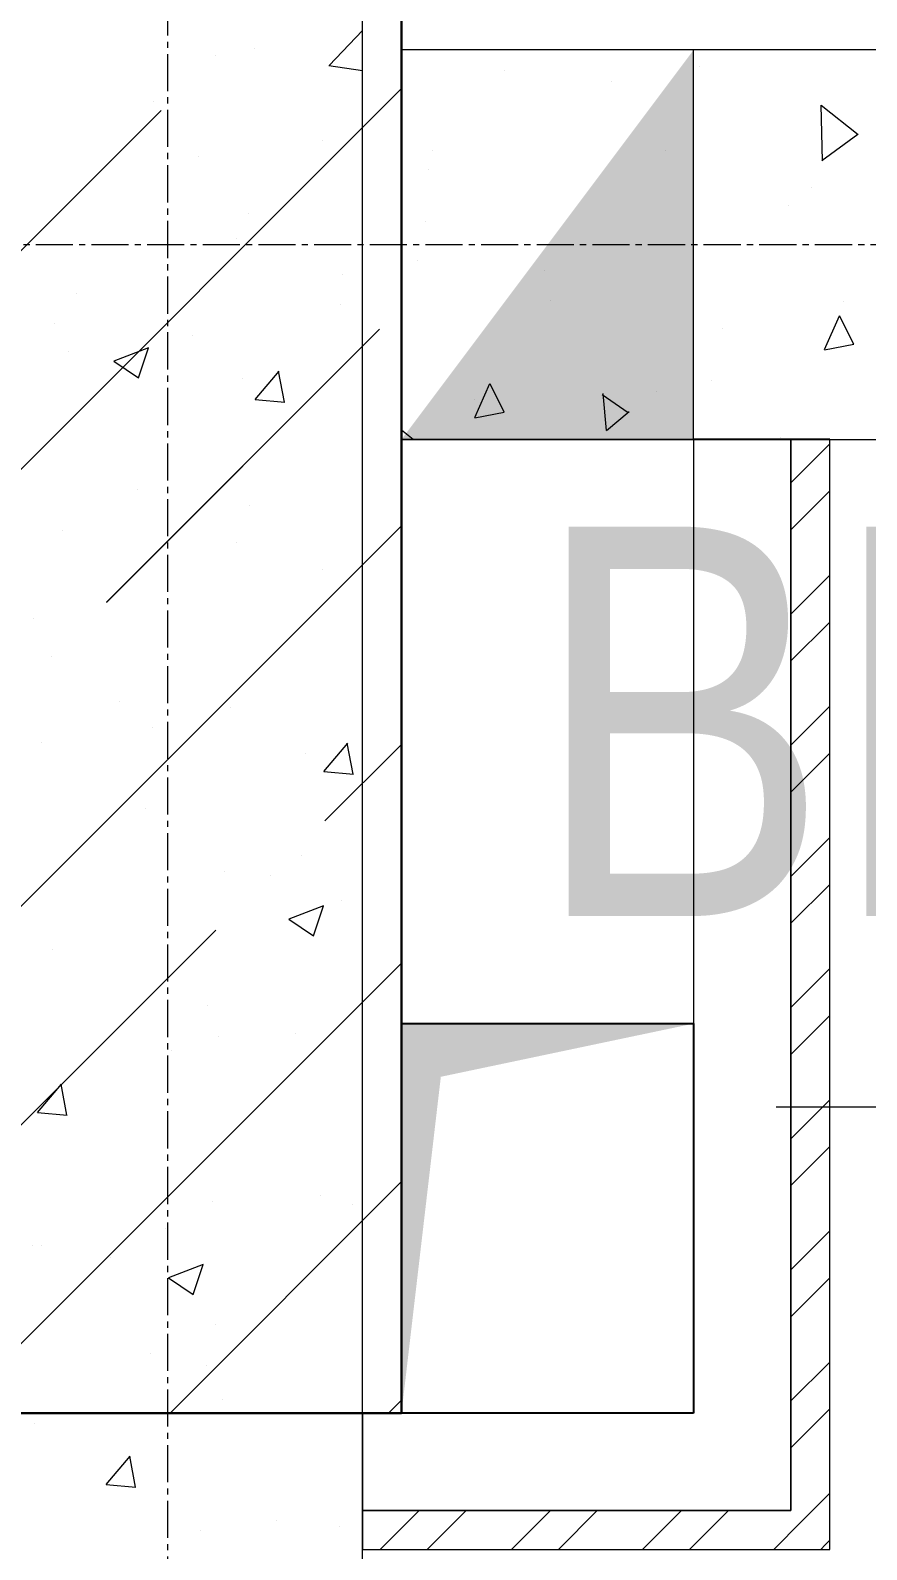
# Model space of a CAD drawing. Header units: millimetres. Extents: x 470010 to 1231400, y -134005 to 421770.
# Drawn here: x 806452 to 806882, y 158043 to 158823 of the extents above; entities that cross this region are included whole.
import ezdxf
from ezdxf.enums import TextEntityAlignment as Align

# ---------------------------------------------------------------- set-up
doc = ezdxf.new("R2010")
doc.units = ezdxf.units.MM
doc.linetypes.add('CENTER2', pattern=[28.575, 19.05, -3.175, 3.175, -3.175])
doc.linetypes.add('HIDDEN2', pattern=[4.7625, 3.175, -1.5875])
doc.layers.get('Defpoints').update_dxf_attribs({"color": 140})
for name, color, linetype, lineweight in [('АР_Колонны', 70, 'Continuous', 30), ('АР_Отв. марка', 4, 'Continuous', 9), ('АР_Стены ГКЛ', 1, 'Continuous', 15), ('АР_Стены ЖБ', 7, 'Continuous', 35), ('АР_Стены ПЕНОблок', 52, 'Continuous', 20), ('АР_Штриховка', 8, 'Continuous', 0), ('ВК_Шахты', 5, 'Continuous', 9), ('ОВ_Отопление', 30, 'Continuous', 5)]:
    doc.layers.add(name, color=color, linetype=linetype, lineweight=lineweight)
doc.layers.add('РД_Оси_100', color=7, linetype='Continuous', lineweight=0, true_color=0x525252)
doc.styles.add('Arial0', font='arial.ttf')
doc.styles.add('style1', font='ARIALN.TTF')

# ---------------------------------------------------------------- blocks, each defined once
blk = doc.blocks.new('СОШ_2200_АР_ОСИ_М100_28.05.24')
at = {"layer": 'РД_Оси_100', "color": 251, "linetype": 'CENTER2', "true_color": 0x636466}
for p, q in [((0, -6155), (0, 139938.679)), ((29555, 36000), (-5954.958, 36000))]:
    blk.add_line(p, q, dxfattribs=at)
blk = doc.blocks.new('MOK-МаркаПроема инж.')
blk.add_line((-1.3278, -1.7537), (1.8021, -1.7537))
at = {"color": 0, "style": 'Arial0', "width": 0.7}
blk.add_attdef('АР-ПРОЕМ:Коробка', text='', height=2.5, dxfattribs=at).set_placement((0, 0), align=Align.MIDDLE)
blk = doc.blocks.new('A$C9108343f')
at = {"layer": 'АР_Стены ГКЛ', "linetype": 'Continuous', "lineweight": 0, "true_color": 0x000000}
h = blk.add_hatch(dxfattribs=at)
h.set_pattern_fill('ANSI31', color=18, scale=15, angle=-360, style=0)
h.set_pattern_definition([(45, (-63444.083, 100366.24), (-33.6759605, 33.6759605), [])])
h.paths.add_polyline_path([(141144.09, 258979.65), (141124.09, 258979.65), (141124.09, 258429.49), (141144.09, 258409.49)], flags=0)
h = blk.add_hatch(dxfattribs=at)
h.set_pattern_fill('ANSI31', color=18, scale=15, angle=-360, style=0)
h.set_pattern_definition([(45, (-63444.083, 100366.24), (-33.6759605, 33.6759605), [])])
h.paths.add_polyline_path([(141144.09, 258409.49), (141124.09, 258429.49), (140904.09, 258429.49), (140904.09, 258409.49)], flags=0)
at = {"layer": 'ОВ_Отопление', "linetype": 'Continuous', "lineweight": 5, "true_color": 0x000000}
for points in [[(141074.09, 258979.49), (141074.09, 259179.49), (140999.09, 259079.49)], [(140924.09, 258979.49), (141074.09, 258979.49), (140999.09, 259079.49)]]:
    blk.add_hatch(color=18, dxfattribs=at).paths.add_polyline_path(points, flags=0)
at = {"color": 18, "linetype": 'Continuous', "true_color": 0x000000}
for p, q in [((140924.09, 258479.49), (140924.09, 258679.49)), ((140924.09, 258679.49), (141074.09, 258679.49)), ((140924.09, 258479.49), (140924.09, 258679.49)), ((140924.09, 258679.49), (141074.09, 258679.49)), ((141074.09, 258679.49), (141074.09, 258479.49)), ((141074.09, 258679.49), (141074.09, 258479.49)), ((141074.09, 258479.49), (140924.09, 258479.49)), ((141074.09, 258479.49), (140924.09, 258479.49))]:
    blk.add_line(p, q, dxfattribs=at)
blk.add_solid([(140924.09, 258479.49), (140924.09, 258679.49), (140944.29, 258652.18), (141074.09, 258679.49)], dxfattribs=at)
blk.add_solid([(140924.09, 258479.49), (140924.09, 258679.49), (140944.29, 258652.18), (141074.09, 258679.49)], dxfattribs=at)
at = {"layer": 'АР_Колонны', "color": 18, "linetype": 'HIDDEN2', "lineweight": 25, "true_color": 0x000000}
for p, q in [((140924.09, 259679.49), (140924.09, 258479.49)), ((140924.09, 258479.49), (140704.09, 258479.49))]:
    blk.add_line(p, q, dxfattribs=at)
at = {"layer": 'АР_Колонны', "color": 18, "linetype": 'Continuous', "lineweight": 15, "true_color": 0x000000}
for p, q in [((140924.09, 258479.49), (140924.09, 259679.49)), ((140924.09, 258479.49), (140924.09, 259679.49)), ((140704.09, 258479.49), (140924.09, 258479.49)), ((140704.09, 258479.49), (140924.09, 258479.49))]:
    blk.add_line(p, q, dxfattribs=at)
at = {"layer": 'АР_Стены ГКЛ', "color": 18, "linetype": 'Continuous', "lineweight": 5, "true_color": 0x000000}
for p, q in [((141124.09, 258979.65), (141074.09, 258979.65)), ((141074.09, 258979.65), (141074.09, 258479.49)), ((141124.09, 258429.49), (141124.09, 258979.65)), ((141144.09, 258979.65), (141124.09, 258979.65)), ((141124.09, 258979.65), (141124.09, 258429.49)), ((141144.09, 258409.49), (141144.09, 258979.65)), ((141074.09, 258479.49), (140904.09, 258479.49)), ((140904.09, 258479.49), (140904.09, 258429.49)), ((140904.09, 258429.49), (141124.09, 258429.49)), ((141124.09, 258429.49), (140904.09, 258429.49)), ((140904.09, 258429.49), (140904.09, 258409.49)), ((140904.09, 258409.49), (141144.09, 258409.49))]:
    blk.add_line(p, q, dxfattribs=at)
at = {"layer": 'АР_Стены ЖБ', "color": 18, "linetype": 'Continuous', "lineweight": 30, "true_color": 0x000000}
for p, q in [((140924.09, 258479.49), (140924.09, 259679.49)), ((140704.09, 258479.49), (140924.09, 258479.49))]:
    blk.add_line(p, q, dxfattribs=at)
at = {"layer": 'АР_Стены ПЕНОблок', "color": 18, "linetype": 'Continuous', "lineweight": 20, "true_color": 0x000000}
for p, q in [((140904.09, 237679.49), (140904.09, 313879.49)), ((140924.09, 259179.49), (140924.09, 258979.49)), ((148494.09, 259179.49), (140924.09, 259179.49)), ((140924.09, 258979.49), (148494.09, 258979.49))]:
    blk.add_line(p, q, dxfattribs=at)
at = {"layer": 'АР_Штриховка', "color": 18, "linetype": 'Continuous', "lineweight": 0, "true_color": 0x000000}
for p, q in [((140886.89, 259171.48), (140904.09, 259189.41)), ((140848.56, 259180.13), (140848.56, 259180.13)), ((140886.86, 259171.53), (140904.09, 259168.86)), ((140977, 259169.09), (140977, 259169.09)), ((141077.22, 259170.92), (141077.22, 259170.92)), ((141032.01, 259163.19), (141032.01, 259163.19)), ((140796.89, 259153.24), (140796.89, 259153.24)), ((141158.55, 259135.92), (141139.51, 259150.99)), ((141140.22, 259122.57), (141139.63, 259151.13)), ((141139.92, 259122.67), (141158.37, 259136.17)), ((140883.42, 259133), (140883.42, 259133)), ((140940.04, 259128.03), (140940.04, 259128.03)), ((141059.65, 259127.98), (141059.65, 259127.98)), ((140819.84, 259124.63), (140819.84, 259124.63)), ((140937.96, 259118.2), (140937.96, 259118.2)), ((141134.83, 259108.94), (141134.83, 259108.94)), ((141122.89, 259099.44), (141122.89, 259099.44)), ((140845.47, 259095.58), (140845.47, 259095.58)), ((140936.37, 259091.3), (140936.37, 259091.3)), ((140839.22, 259082.78), (140839.22, 259082.78)), ((140932.08, 259071.37), (140932.08, 259071.37)), ((140997.65, 259066.05), (140997.65, 259066.05)), ((140893.9, 259064.35), (140893.9, 259064.35)), ((140757.18, 259054.39), (140757.18, 259054.39)), ((141000.59, 259051), (141000.59, 259051)), ((141150.81, 259050.18), (141150.81, 259050.18)), ((140892.77, 259048.66), (140892.77, 259048.66)), ((141141.3, 259025.61), (141149.05, 259043.02)), ((141156.28, 259028.42), (141149.07, 259042.92)), ((140745.77, 259038.93), (140745.77, 259038.93)), ((141088.81, 259036.44), (141088.81, 259036.44)), ((140776.55, 259019.8), (140794.33, 259026.63)), ((140789.11, 259011.09), (140794.26, 259026.44)), ((140816.6, 259032.82), (140816.6, 259032.82)), ((141141.33, 259025.52), (141156.29, 259028.43)), ((140753.02, 259024.45), (140753.02, 259024.45)), ((140776.46, 259019.61), (140789.1, 259011.09)), ((140842.39, 259011.02), (140842.39, 259011.02)), ((140848.97, 258999.99), (140861.21, 259014.58)), ((140863.95, 258998.62), (140861.01, 259014.54)), ((140961.78, 258990.72), (140969.53, 259008.12)), ((140976.76, 258993.53), (140969.55, 259008.02)), ((141040.53, 258993.17), (141027.19, 259002.35)), ((141029.31, 258984.05), (141027.65, 259003.03)), ((141055.26, 259004.08), (141055.26, 259004.08)), ((141083.24, 259009.89), (141083.24, 259009.89)), ((140848.97, 258999.98), (140864.15, 258998.65)), ((140961.54, 259000.12), (140961.54, 259000.12)), ((140961.81, 258990.63), (140976.77, 258993.53)), ((141029.32, 258984.05), (141040.99, 258993.84)), ((140930.16, 258979.49), (140924.09, 258984.29)), ((141118.59, 258980.32), (141118.59, 258980.32)), ((140788.68, 258953.67), (140788.68, 258953.67)), ((140845.98, 258945.31), (140845.98, 258945.31)), ((140749.78, 258932.64), (140749.78, 258932.64)), ((140839.3, 258926.46), (140839.3, 258926.46)), ((140883.41, 258912.8), (140883.41, 258912.8)), ((140735.28, 258887.38), (140735.28, 258887.38)), ((140779.16, 258845.13), (140779.16, 258845.13)), ((140836.21, 258841.91), (140836.21, 258841.91)), ((140796.14, 258831.61), (140796.14, 258831.61)), ((140739.22, 258823.87), (140739.22, 258823.87)), ((140884.21, 258808.93), (140896.46, 258823.53)), ((140899.19, 258807.56), (140896.25, 258823.48)), ((140874.81, 258818.14), (140874.81, 258818.14)), ((140884.21, 258808.92), (140899.39, 258807.6)), ((140792.78, 258789.75), (140792.78, 258789.75)), ((140872.76, 258766.06), (140872.76, 258766.06)), ((140833.12, 258757.35), (140833.12, 258757.35)), ((140866.36, 258733.35), (140884.15, 258740.18)), ((140878.92, 258724.64), (140884.07, 258739.98)), ((140893.15, 258742.72), (140893.15, 258742.72)), ((140866.28, 258733.16), (140878.91, 258724.64)), ((140745.02, 258717.29), (140745.02, 258717.29)), ((140824.28, 258689.03), (140824.28, 258689.03)), ((140830.03, 258672.8), (140830.03, 258672.8)), ((140869.52, 258674.25), (140869.52, 258674.25)), ((140805.94, 258665.88), (140805.94, 258665.88)), ((140737.27, 258633.82), (140749.52, 258648.41)), ((140752.25, 258632.44), (140749.31, 258648.36)), ((140737.27, 258633.81), (140752.45, 258632.48)), ((140882.66, 258591.16), (140882.66, 258591.16)), ((140826.94, 258588.24), (140826.94, 258588.24)), ((140898.9, 258586.74), (140898.9, 258586.74)), ((140802.7, 258574.07), (140802.7, 258574.07)), ((140734.53, 258565.74), (140734.53, 258565.74)), ((140739.12, 258565.7), (140739.12, 258565.7)), ((140774.82, 258559.24), (140774.82, 258559.24)), ((140804.56, 258549.16), (140822.35, 258555.99)), ((140817.12, 258540.45), (140822.27, 258555.8)), ((140804.47, 258548.97), (140817.11, 258540.45)), ((140828.37, 258525.12), (140828.37, 258525.12)), ((140795.39, 258509.97), (140795.39, 258509.97)), ((140823.85, 258503.69), (140823.85, 258503.69)), ((140832.08, 258486.56), (140832.08, 258486.56)), ((140735.88, 258473.89), (140735.88, 258473.89)), ((140772.51, 258442.76), (140784.76, 258457.35)), ((140787.49, 258441.38), (140784.55, 258457.31)), ((140772.51, 258442.75), (140787.69, 258441.42)), ((140820.77, 258419.13), (140820.77, 258419.13)), ((140859.88, 258424.4), (140859.88, 258424.4)), ((140892.4, 258421.08), (140892.4, 258421.08))]:
    blk.add_line(p, q, dxfattribs=at)
at = {"layer": 'АР_Штриховка', "color": 18, "linetype": 'Continuous', "lineweight": 5, "true_color": 0x000000}
for p, q in [((140828.68, 259176.46), (140828.68, 259176.46)), ((140704.09, 258939.62), (140924.09, 259159.62)), ((140704.09, 259051.87), (140800.62, 259148.4)), ((140772.55, 258895.83), (140912.87, 259036.14)), ((140704.09, 258715.11), (140924.09, 258935.11)), ((140744.49, 258867.76), (140744.49, 258867.76)), ((140884.81, 258783.57), (140924.09, 258822.86)), ((140856.74, 258755.51), (140856.74, 258755.51)), ((140704.09, 258602.86), (140828.68, 258727.45)), ((140704.09, 258490.61), (140924.09, 258710.61)), ((140805.23, 258479.49), (140924.09, 258598.35)), ((140917.49, 258479.49), (140924.09, 258486.1))]:
    blk.add_line(p, q, dxfattribs=at)
at = {"layer": 'ОВ_Отопление', "color": 18, "linetype": 'Continuous', "lineweight": 9, "true_color": 0x000000}
for p, q in [((141074.09, 259179.49), (140924.09, 259179.49)), ((140924.09, 258979.49), (140924.09, 259179.49)), ((141074.09, 258979.49), (141074.09, 259179.49)), ((141074.09, 258979.49), (140924.09, 258979.49))]:
    blk.add_line(p, q, dxfattribs=at)
at = {"layer": 'АР_Отв. марка', "color": 18, "linetype": 'Continuous', "lineweight": 15, "true_color": 0x000000, "xscale": 100, "yscale": 100, "zscale": 100}
blk.add_blockref('MOK-МаркаПроема инж.', (141249.19, 258812.06, 580), dxfattribs=at).add_auto_attribs({'АР-ПРОЕМ:Коробка': '3'})
at = {"layer": 'РД_Оси_100'}
blk.add_blockref('СОШ_2200_АР_ОСИ_М100_28.05.24', (140804.09, 223079.49), dxfattribs=at)
at = {"layer": 'Defpoints', "color": 18, "true_color": 0x000000, "style": 'style1'}
for p in [(143949.34, 316089.12), (143974.98, 281639.5), (143890.4, 273244.71), (143839.99, 264276.81), (143967.75, 254892.38), (12251.96, 104178.14), (12382.58, 96023.14)]:
    blk.add_attdef('АР-ПОМЕЩЕНИЕ:НАИМЕНОВАНИЕ', text='', height=100, dxfattribs=at).set_placement(p, align=Align.MIDDLE)
at = {"layer": 'Defpoints', "color": 18, "true_color": 0x000000, "style": 'style1', "flags": 8}
for p in [(143951.3, 279099.09), (143848.34, 269251.11), (143875.33, 260094.25), (144049.74, 250824.7), (163419.28, 238153.36), (155897.46, 237965.97), (183037.2, 237965.97), (143342.94, 237876.19)]:
    blk.add_attdef('АР-ПОМЕЩЕНИЕ:НАИМЕНОВАНИЕ', text='', height=100, dxfattribs=at).set_placement(p, align=Align.MIDDLE)
at = {"layer": 'ВК_Шахты', "color": 18, "true_color": 0x000000, "style": 'style1'}
blk.add_text('ВК', height=200, dxfattribs=at).set_placement((140991.11, 258734.73))

msp = doc.modelspace()

# ---------------------------------------------------------------- hatches: boundary and pattern name
at = {"layer": 'АР_Стены ГКЛ', "linetype": 'Continuous', "lineweight": 0, "true_color": 0x000000}
h = msp.add_hatch(dxfattribs=at)
h.set_pattern_fill('ANSI31', color=18, scale=15, angle=-360, style=0)
h.set_pattern_definition([(45, (602274.53, -3e-11), (-33.6759605, 33.6759605), [])])
h.paths.add_polyline_path([(806862.706, 158613.409), (806842.706, 158613.409), (806842.706, 158063.251), (806862.706, 158043.251)], flags=0)
h = msp.add_hatch(dxfattribs=at)
h.set_pattern_fill('ANSI31', color=18, scale=15, angle=-360, style=0)
h.set_pattern_definition([(45, (602274.53, 9e-11), (-33.6759605, 33.6759605), [])])
h.paths.add_polyline_path([(806862.706, 158043.251), (806842.706, 158063.251), (806622.706, 158063.25), (806622.706, 158043.25)], flags=0)
at = {"layer": 'ОВ_Отопление', "linetype": 'Continuous', "lineweight": 5, "true_color": 0x000000}
for points in [[(806792.706, 158613.251), (806792.706, 158813.251), (806717.706, 158713.251)], [(806642.706, 158613.251), (806792.706, 158613.251), (806717.706, 158713.251)]]:
    msp.add_hatch(color=18, dxfattribs=at).paths.add_polyline_path(points, flags=0)

# ---------------------------------------------------------------- linework, layer by layer
at = {"color": 18, "linetype": 'Continuous', "true_color": 0x000000}
for p, q in [((806642.706, 158113.251), (806642.706, 158313.251)), ((806642.706, 158313.251), (806792.706, 158313.251)), ((806642.706, 158113.251), (806642.706, 158313.251)), ((806642.706, 158313.251), (806792.706, 158313.251)), ((806792.706, 158313.251), (806792.706, 158113.251)), ((806792.706, 158313.251), (806792.706, 158113.251)), ((806792.706, 158113.251), (806642.706, 158113.251)), ((806792.706, 158113.251), (806642.706, 158113.251))]:
    msp.add_line(p, q, dxfattribs=at)
msp.add_solid([(806642.706, 158113.251), (806642.706, 158313.251), (806662.903, 158285.935), (806792.706, 158313.251)], dxfattribs=at)
msp.add_solid([(806642.706, 158113.251), (806642.706, 158313.251), (806662.903, 158285.935), (806792.706, 158313.251)], dxfattribs=at)
at = {"layer": 'АР_Колонны', "color": 18, "linetype": 'HIDDEN2', "lineweight": 25, "true_color": 0x000000}
for p, q in [((806642.706, 159313.25), (806642.706, 158113.25)), ((806642.706, 158113.25), (806422.706, 158113.25))]:
    msp.add_line(p, q, dxfattribs=at)
at = {"layer": 'АР_Колонны', "color": 18, "linetype": 'Continuous', "lineweight": 15, "true_color": 0x000000}
for p, q in [((806642.706, 158113.25), (806642.706, 159313.25)), ((806642.706, 158113.25), (806642.706, 159313.25)), ((806422.706, 158113.25), (806642.706, 158113.25)), ((806422.706, 158113.25), (806642.706, 158113.25))]:
    msp.add_line(p, q, dxfattribs=at)
at = {"layer": 'АР_Стены ГКЛ', "color": 18, "linetype": 'Continuous', "lineweight": 5, "true_color": 0x000000}
for p, q in [((806842.706, 158613.409), (806792.706, 158613.409)), ((806792.706, 158613.409), (806792.706, 158113.251)), ((806842.706, 158063.251), (806842.706, 158613.409)), ((806862.706, 158613.409), (806842.706, 158613.409)), ((806842.706, 158613.409), (806842.706, 158063.251)), ((806862.706, 158043.251), (806862.706, 158613.409)), ((806792.706, 158113.251), (806622.706, 158113.25)), ((806622.706, 158113.25), (806622.706, 158063.25)), ((806622.706, 158063.25), (806842.706, 158063.251)), ((806842.706, 158063.251), (806622.706, 158063.25)), ((806622.706, 158063.25), (806622.706, 158043.25)), ((806622.706, 158043.25), (806862.706, 158043.251))]:
    msp.add_line(p, q, dxfattribs=at)
at = {"layer": 'АР_Стены ЖБ', "color": 18, "linetype": 'Continuous', "lineweight": 30, "true_color": 0x000000}
for p, q in [((806642.706, 158113.25), (806642.706, 159313.25)), ((806422.706, 158113.25), (806642.706, 158113.25))]:
    msp.add_line(p, q, dxfattribs=at)
at = {"layer": 'АР_Стены ПЕНОблок', "color": 18, "linetype": 'Continuous', "lineweight": 20, "true_color": 0x000000}
for p, q in [((806622.706, 137313.251), (806622.706, 213513.251)), ((806642.706, 158813.251), (806642.706, 158613.251)), ((814212.706, 158813.251), (806642.706, 158813.251)), ((806642.706, 158613.251), (814212.706, 158613.251))]:
    msp.add_line(p, q, dxfattribs=at)
at = {"layer": 'АР_Штриховка', "color": 18, "linetype": 'Continuous', "lineweight": 0, "true_color": 0x000000}
for p, q in [((806605.499, 158805.235), (806622.706, 158823.168)), ((806605.474, 158805.287), (806622.706, 158802.615)), ((806877.166, 158769.674), (806858.125, 158784.747)), ((806858.831, 158756.324), (806858.24, 158784.893)), ((806858.529, 158756.432), (806876.98, 158769.928)), ((806859.91, 158659.372), (806867.658, 158676.775)), ((806874.892, 158662.182), (806867.681, 158676.677)), ((806495.162, 158653.561), (806512.947, 158660.388)), ((806507.718, 158644.847), (806512.868, 158660.196)), ((806859.945, 158659.279), (806874.905, 158662.187)), ((806495.076, 158653.371), (806507.711, 158644.849)), ((806567.58, 158633.749), (806579.825, 158648.342)), ((806582.559, 158632.374), (806579.622, 158648.295)), ((806680.39, 158624.477), (806688.138, 158641.88)), ((806695.372, 158627.287), (806688.161, 158641.782)), ((806567.579, 158633.739), (806582.761, 158632.411)), ((806759.139, 158626.923), (806745.804, 158636.105)), ((806747.923, 158617.811), (806746.263, 158636.789)), ((806680.425, 158624.384), (806695.385, 158627.292)), ((806747.93, 158617.803), (806759.604, 158627.599)), ((806648.77, 158613.251), (806642.706, 158618.051)), ((806602.824, 158442.692), (806615.069, 158457.286)), ((806617.802, 158441.317), (806614.865, 158457.238)), ((806602.823, 158442.682), (806618.005, 158441.354)), ((806584.975, 158367.108), (806602.759, 158373.935)), ((806597.53, 158358.394), (806602.68, 158373.743)), ((806584.888, 158366.917), (806597.523, 158358.395)), ((806455.882, 158267.575), (806468.127, 158282.168)), ((806470.861, 158266.199), (806467.924, 158282.12)), ((806455.881, 158267.565), (806471.063, 158266.236)), ((806523.173, 158182.92), (806540.957, 158189.747)), ((806535.728, 158174.206), (806540.878, 158189.555)), ((806523.086, 158182.729), (806535.721, 158174.207)), ((806491.126, 158076.518), (806503.371, 158091.111)), ((806506.104, 158075.142), (806503.167, 158091.063)), ((806491.125, 158076.508), (806506.307, 158075.18))]:
    msp.add_line(p, q, dxfattribs=at)
at = {"layer": 'АР_Штриховка', "color": 18, "linetype": 'Continuous', "lineweight": 5, "true_color": 0x000000}
for p, q in [((806422.706, 158573.377), (806642.706, 158793.377)), ((806422.706, 158685.63), (806519.229, 158782.154)), ((806491.166, 158529.584), (806631.483, 158669.9)), ((806422.706, 158348.871), (806642.706, 158568.871)), ((806603.419, 158417.331), (806642.706, 158456.617)), ((806422.706, 158236.617), (806547.293, 158361.204)), ((806422.706, 158124.364), (806642.706, 158344.364)), ((806523.845, 158113.25), (806642.706, 158232.111)), ((806636.099, 158113.25), (806642.706, 158119.858))]:
    msp.add_line(p, q, dxfattribs=at)
at = {"layer": 'ОВ_Отопление', "color": 18, "linetype": 'Continuous', "lineweight": 9, "true_color": 0x000000}
for p, q in [((806792.706, 158813.251), (806642.706, 158813.251)), ((806642.706, 158613.251), (806642.706, 158813.251)), ((806792.706, 158613.251), (806792.706, 158813.251)), ((806792.706, 158613.251), (806642.706, 158613.251))]:
    msp.add_line(p, q, dxfattribs=at)

# ---------------------------------------------------------------- block references
msp.add_blockref('A$C9108343f', (665718.612, -100366.242))
at = {"layer": 'АР_Отв. марка', "color": 18, "linetype": 'Continuous', "lineweight": 15, "true_color": 0x000000, "xscale": 100, "yscale": 100, "zscale": 100}
msp.add_blockref('MOK-МаркаПроема инж.', (806967.803, 158445.817, 580), dxfattribs=at).add_auto_attribs({'АР-ПРОЕМ:Коробка': '3'})
at = {"layer": 'РД_Оси_100'}
msp.add_blockref('СОШ_2200_АР_ОСИ_М100_28.05.24', (806522.706, 122713.251), dxfattribs=at)

# ---------------------------------------------------------------- texts
at = {"layer": 'ВК_Шахты', "color": 18, "true_color": 0x000000, "style": 'style1'}
msp.add_text('ВК', height=200, dxfattribs=at).set_placement((806709.721, 158368.492))

doc.saveas('drawing.dxf')
